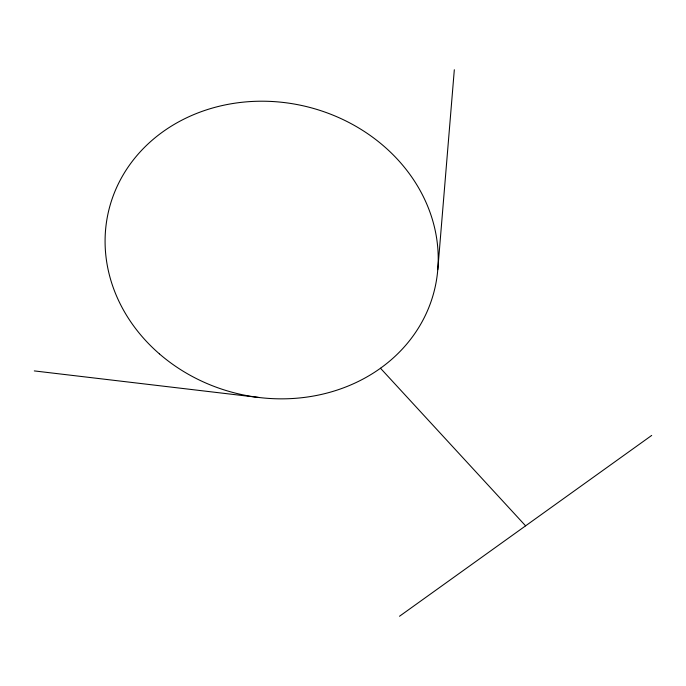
<?xml version="1.0" encoding="UTF-8"?>
<svg xmlns="http://www.w3.org/2000/svg" width="686" height="686" viewBox="0 0 686 686"><rect width="100%" height="100%" fill="white"/><g stroke="black" fill="none" stroke-linecap="round" stroke-linejoin="round"><path stroke-width="1.03" d="M437.779 269.675L454.321 69.74M399.501 616.26L651.7 435.421M34.3 370.912L259.445 397.546M380.49 368.236L525.596 525.836M159.366 353.839A167.65 147.61 13.8 0 0 434.349 290.47A167.65 147.61 13.8 0 0 221.252 105.773A167.65 147.61 13.8 0 0 159.366 353.839"/></g></svg>
